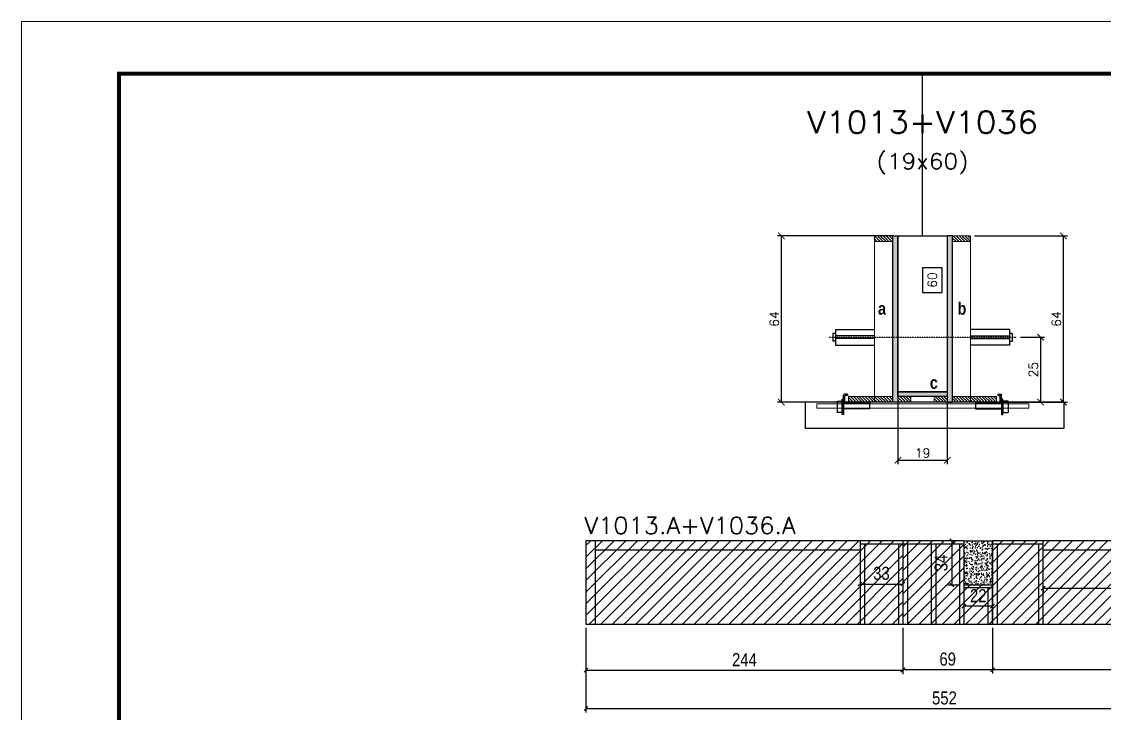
# Model space of a CAD drawing. Extents: x -20960 to -5926, y -2106 to 21915.
# Drawn here: x -10608 to -9775, y 16788 to 17321 of the extents above; entities that cross this region are included whole.
import ezdxf
from ezdxf.enums import TextEntityAlignment as Align

# ---------------------------------------------------------------- set-up
doc = ezdxf.new("R2010")
doc.units = 0
doc.linetypes.add('DASHED', pattern=[0.75, 0.5, -0.25])
doc.linetypes.add('HIDDEN', pattern=[0.375, 0.25, -0.125])
for name, color, linetype in [('barrote', 251, 'Continuous'), ('COTA', 241, 'Continuous'), ('Cota Seção (2x)', 4, 'Continuous'), ('detalhes', 4, 'Continuous'), ('Painéis', 200, 'Continuous'), ('presilha', 1, 'Continuous'), ('Reaproveitamento', 251, 'Continuous'), ('SARR_2.2x7', 40, 'Continuous'), ('SARR_3.5x7', 81, 'Continuous'), ('TENSOR', 3, 'Continuous'), ('Texto de Titulo', 7, 'Continuous'), ('Texto Qtd Sarr', 242, 'Continuous')]:
    doc.layers.add(name, color=color, linetype=linetype)
for name, color, linetype, lineweight in [('CONCRETO', 251, 'Continuous', 25), ('Folhas', 255, 'Continuous', 9), ('Hachura', 251, 'Continuous', 9), ('Madeira', 126, 'Continuous', 18), ('SARRAFO DE PRESSAO', 251, 'DASHED', 9), ('SCO-___-LAJ', 2, 'Continuous', 0), ('Texto Seção', 7, 'Continuous', 15)]:
    doc.layers.add(name, color=color, linetype=linetype, lineweight=lineweight)
doc.styles.add('COTA TECNICA', font='techl___.ttf', dxfattribs={"height": 10})
doc.styles.add('REGUA-120', font='ROMANS.shx', dxfattribs={"height": 15})
doc.styles.add('Romans', font='romans.shx')
doc.styles.add('TECNICA', font='techb___.ttf', dxfattribs={"height": 10})
doc.dimstyles.new('Cota Seção (2x)', dxfattribs={"dimtxt": 7, "dimasz": 5, "dimexe": 3, "dimexo": 3, "dimgap": 2, "dimtad": 3, "dimdec": 1, "dimlfac": 0.5, "dimzin": 12, "dimdsep": 46, "dimtxsty": 'Romans', "dimblk": 'ARCHTICK', "dimcen": 0, "dimclrd": 4, "dimclre": 4, "dimclrt": 1, "dimadec": 1, "dimazin": 3, "dimtfac": 1, "dimtdec": 1, "dimtmove": 0, "dimatfit": 3, "dimldrblk": 'OBLIQUE', "dimfxl": 1, "dimtolj": 1, "dimtzin": 12, "dimarcsym": 0})
doc.dimstyles.new('Cota Seção interna', dxfattribs={"dimtxt": 7, "dimasz": 6, "dimexe": 0.18, "dimexo": 2, "dimgap": -4, "dimtad": 3, "dimdec": 1, "dimlfac": 0.5, "dimzin": 12, "dimdsep": 46, "dimtxsty": 'Romans', "dimblk": 'ARCHTICK', "dimcen": 0.09, "dimse1": 1, "dimse2": 1, "dimsd1": 1, "dimsd2": 1, "dimclrd": 180, "dimclre": 5, "dimclrt": 1, "dimadec": 0, "dimazin": 3, "dimtfac": 1, "dimtdec": 1, "dimtofl": 0, "dimtmove": 0, "dimatfit": 3, "dimldrblk": 'ARCHTICK', "dimfxl": 1, "dimtolj": 1, "dimtzin": 0, "dimarcsym": 0})
doc.dimstyles.new('PAINEL', dxfattribs={"dimtxt": 10, "dimasz": 3, "dimexe": 3, "dimexo": 3, "dimgap": 3, "dimtad": 1, "dimdec": 1, "dimzin": 12, "dimdsep": 46, "dimtxsty": 'COTA TECNICA', "dimblk1": 'OBLIQUE', "dimblk2": 'OBLIQUE', "dimsah": 1, "dimcen": 0.9, "dimclrd": 4, "dimclre": 4, "dimclrt": 240, "dimadec": 1, "dimazin": 3, "dimtfac": 1, "dimtdec": 1, "dimtmove": 0, "dimatfit": 3, "dimfxl": 1, "dimtolj": 1, "dimtzin": 12, "dimarcsym": 0})
pattern_1 = [(315, (13022.7146, 8798.4468), (1.12253202, 1.12253202), [])]
pattern_2 = [(315, (13022.7146, 8724.8468), (1.12253202, 1.12253202), [])]

# ---------------------------------------------------------------- blocks, each defined once
blk = doc.blocks.new('9999999999')
at = {"layer": 'Folhas'}
blk.add_lwpolyline([(98138.98, 34190.21), (99623.98, 34190.21), (99623.98, 35240.21), (98138.98, 35240.21)], close=True, dxfattribs=at)
at = {"layer": 'Folhas', "color": 30, "const_width": 3}
blk.add_lwpolyline([(98213.98, 34230.21), (99583.98, 34230.21), (99583.98, 35200.21), (98213.98, 35200.21)], close=True, dxfattribs=at)
blk = doc.blocks.new('_Oblique')
at = {"color": 0, "linetype": 'ByBlock', "lineweight": -2}
blk.add_line((-0.5, -0.5), (0.5, 0.5), dxfattribs=at)
blk = doc.blocks.new('*D6880')
at = {"layer": 'COTA', "color": 4, "linetype": 'ByBlock', "lineweight": -2, "transparency": 16777216}
for p, q in [((-10174.06, 16854.25), (-10174.06, 16818.71)), ((-9930.06, 16854.25), (-9930.06, 16818.71)), ((-10174.06, 16821.71), (-9930.06, 16821.71))]:
    blk.add_line(p, q, dxfattribs=at)
at = {"layer": 'Defpoints', "color": 0, "linetype": 'ByBlock', "transparency": 16777216}
for p in [(-10174.06, 16857.25), (-9930.06, 16857.25), (-9930.06, 16821.71)]:
    blk.add_point(p, dxfattribs=at)
at = {"layer": 'COTA', "color": 4, "linetype": 'ByBlock', "lineweight": -2, "transparency": 16777216, "xscale": 3, "yscale": 3, "zscale": 3, "rotation": 180}
blk.add_blockref('_Oblique', (-10174.06, 16821.71), dxfattribs=at)
at = {"layer": 'COTA', "color": 4, "linetype": 'ByBlock', "lineweight": -2, "transparency": 16777216, "xscale": 3, "yscale": 3, "zscale": 3}
blk.add_blockref('_Oblique', (-9930.06, 16821.71), dxfattribs=at)
at = {"layer": 'COTA', "color": 240, "linetype": 'ByBlock', "transparency": 16777216, "insert": (-10052.06, 16829.78), "char_height": 10, "attachment_point": 5, "style": 'COTA TECNICA'}
blk.add_mtext('\\A1;244', dxfattribs=at)
blk = doc.blocks.new('*D6881')
at = {"layer": 'COTA', "color": 4, "linetype": 'ByBlock', "lineweight": -2, "transparency": 16777216}
for p, q in [((-9861.06, 16854.25), (-9861.06, 16819.04)), ((-9622.06, 16854.25), (-9622.06, 16819.04)), ((-9622.06, 16822.04), (-9861.06, 16822.04))]:
    blk.add_line(p, q, dxfattribs=at)
at = {"layer": 'Defpoints', "color": 0, "linetype": 'ByBlock', "transparency": 16777216}
for p in [(-9861.06, 16857.25), (-9622.06, 16857.25), (-9861.06, 16822.04)]:
    blk.add_point(p, dxfattribs=at)
at = {"layer": 'COTA', "color": 4, "linetype": 'ByBlock', "lineweight": -2, "transparency": 16777216, "xscale": 3, "yscale": 3, "zscale": 3, "rotation": 180}
blk.add_blockref('_Oblique', (-9861.06, 16822.04), dxfattribs=at)
at = {"layer": 'COTA', "color": 4, "linetype": 'ByBlock', "lineweight": -2, "transparency": 16777216, "xscale": 3, "yscale": 3, "zscale": 3}
blk.add_blockref('_Oblique', (-9622.06, 16822.04), dxfattribs=at)
at = {"layer": 'COTA', "color": 240, "linetype": 'ByBlock', "transparency": 16777216, "insert": (-9741.56, 16830.29), "char_height": 10, "attachment_point": 5, "style": 'COTA TECNICA'}
blk.add_mtext('\\A1;239', dxfattribs=at)
blk = doc.blocks.new('*D6882')
at = {"layer": 'COTA', "color": 4, "linetype": 'ByBlock', "lineweight": -2, "transparency": 16777216}
for p, q in [((-9930.06, 16854.25), (-9930.06, 16819.04)), ((-9861.06, 16854.25), (-9861.06, 16819.04)), ((-9861.06, 16822.04), (-9930.06, 16822.04))]:
    blk.add_line(p, q, dxfattribs=at)
at = {"layer": 'Defpoints', "color": 0, "linetype": 'ByBlock', "transparency": 16777216}
for p in [(-9930.06, 16857.25), (-9861.06, 16857.25), (-9930.06, 16822.04)]:
    blk.add_point(p, dxfattribs=at)
at = {"layer": 'COTA', "color": 4, "linetype": 'ByBlock', "lineweight": -2, "transparency": 16777216, "xscale": 3, "yscale": 3, "zscale": 3, "rotation": 180}
blk.add_blockref('_Oblique', (-9930.06, 16822.04), dxfattribs=at)
at = {"layer": 'COTA', "color": 4, "linetype": 'ByBlock', "lineweight": -2, "transparency": 16777216, "xscale": 3, "yscale": 3, "zscale": 3}
blk.add_blockref('_Oblique', (-9861.06, 16822.04), dxfattribs=at)
at = {"layer": 'COTA', "color": 240, "linetype": 'ByBlock', "transparency": 16777216, "insert": (-9895.56, 16830.17), "char_height": 10, "attachment_point": 5, "style": 'COTA TECNICA'}
blk.add_mtext('\\A1;69', dxfattribs=at)
blk = doc.blocks.new('_ArchTick')
at = {"color": 0, "linetype": 'ByBlock', "const_width": 0.15}
blk.add_lwpolyline([(-0.5, -0.5), (0.5, 0.5)], dxfattribs=at)
blk = doc.blocks.new('*D6887')
at = {"layer": 'COTA', "color": 4, "lineweight": -2, "transparency": 16777216}
for p, q in [((-9936.91, 17156.09), (-10026.55, 17156.09)), ((-10023.55, 17028.09), (-10023.55, 17156.09)), ((-9974.91, 17028.09), (-10026.55, 17028.09))]:
    blk.add_line(p, q, dxfattribs=at)
at = {"layer": 'Defpoints', "color": 0, "transparency": 16777216}
for p in [(-10023.55, 17156.09), (-9933.91, 17156.09), (-9971.91, 17028.09)]:
    blk.add_point(p, dxfattribs=at)
at = {"layer": 'COTA', "color": 4, "lineweight": -2, "transparency": 16777216, "xscale": 5, "yscale": 5, "zscale": 5}
for p, rotation in [((-10023.55, 17156.09), 90), ((-10023.55, 17028.09), 270)]:
    blk.add_blockref('_ArchTick', p, dxfattribs=dict(at, rotation=rotation))
at = {"layer": 'COTA', "color": 1, "transparency": 16777216, "insert": (-10029.05, 17092.09), "char_height": 7, "attachment_point": 5, "rotation": 90, "style": 'Romans'}
blk.add_mtext('\\A1;64', dxfattribs=at)
blk = doc.blocks.new('*D6888')
at = {"layer": 'COTA', "color": 4, "lineweight": -2, "transparency": 16777216}
for p, q in [((-9874.92, 17156.09), (-9803.43, 17156.09)), ((-9806.43, 17028.09), (-9806.43, 17156.09)), ((-9854.91, 17028.09), (-9803.43, 17028.09))]:
    blk.add_line(p, q, dxfattribs=at)
at = {"layer": 'Defpoints', "color": 0, "transparency": 16777216}
for p in [(-9877.92, 17156.09), (-9806.43, 17156.09), (-9857.91, 17028.09)]:
    blk.add_point(p, dxfattribs=at)
at = {"layer": 'COTA', "color": 4, "lineweight": -2, "transparency": 16777216, "xscale": 5, "yscale": 5, "zscale": 5}
for p, rotation in [((-9806.43, 17156.09), 90), ((-9806.43, 17028.09), 270)]:
    blk.add_blockref('_ArchTick', p, dxfattribs=dict(at, rotation=rotation))
at = {"layer": 'COTA', "color": 1, "transparency": 16777216, "insert": (-9811.93, 17092.09), "char_height": 7, "attachment_point": 5, "rotation": 90, "style": 'Romans'}
blk.add_mtext('\\A1;64', dxfattribs=at)
blk = doc.blocks.new('*D6889')
at = {"layer": 'Cota Seção (2x)', "color": 180, "lineweight": -2, "transparency": 16777216}
for p, q in [((-9899.91, 17131.59), (-9914.91, 17131.59)), ((-9914.91, 17131.59), (-9914.91, 17112.59)), ((-9899.91, 17112.59), (-9899.91, 17131.59)), ((-9914.91, 17112.59), (-9899.91, 17112.59))]:
    blk.add_line(p, q, dxfattribs=at)
at = {"layer": 'Defpoints', "color": 0, "transparency": 16777216}
for p in [(-9895.92, 17156.09), (-9895.91, 17156.09), (-9895.91, 17036.09)]:
    blk.add_point(p, dxfattribs=at)
at = {"layer": 'Cota Seção (2x)', "color": 1, "transparency": 16777216, "insert": (-9907.41, 17122.09), "char_height": 7, "attachment_point": 5, "rotation": 90, "style": 'Romans'}
blk.add_mtext('\\A1;60', dxfattribs=at)
blk = doc.blocks.new('titulo1')
at = {"layer": 'Defpoints', "color": 252, "linetype": 'HIDDEN', "ltscale": 2}
blk.add_line((0, 0), (0, 125), dxfattribs=at)
at = {"layer": 'Defpoints', "style": 'Romans', "oblique": 15}
blk.add_attdef('FOLHA', text='', height=10, dxfattribs=at).set_placement((0, 15.58), align=Align.MIDDLE_CENTER)
at = {"layer": 'Texto Qtd Sarr', "color": 3, "style": 'Romans', "oblique": 15}
for tag, height, p in [('TITULO', 17, (0, 71.45)), ('SEÇÃO', 12, (0, 41.55))]:
    blk.add_attdef(tag, text='', height=height, dxfattribs=at).set_placement(p, align=Align.MIDDLE_CENTER)
blk = doc.blocks.new('PRESILHA METÁLICA 1')
at = {"layer": 'presilha'}
for p, q in [((0, 13), (6, 13)), ((0, 13), (0, 0)), ((6, 15.5), (7.5, 15.5)), ((6, -2.5), (6, 15.5)), ((6, 13), (6, 0)), ((7.5, 10.6), (7.5, 19.9)), ((7.5, 15.5), (7.5, -2.5)), ((12, 21), (8.6, 21)), ((9, 11.6), (9, 18.9)), ((12, 19.5), (9.6, 19.5)), ((12, 21), (12, 19.5)), ((6, 0), (0, 0)), ((37.5, 4.1), (7.5, 4.1)), ((37.5, 11), (9.6, 11)), ((37.5, 11), (37.5, 4.1)), ((7.5, -2.5), (6, -2.5))]:
    blk.add_line(p, q, dxfattribs=at)
for centre, radius, start, end in [((8.6, 19.9), 1.14, 90, 180), ((9.6, 18.9), 0.57, 90, 180), ((9.6, 11.6), 0.57, 180, 270)]:
    blk.add_arc(centre, radius, start, end, dxfattribs=at)
blk = doc.blocks.new('*D6890')
at = {"layer": 'COTA', "color": 4, "lineweight": -2, "transparency": 16777216}
for p, q in [((-9933.91, 17029.49), (-9933.91, 16980.36)), ((-9895.91, 17029.49), (-9895.91, 16980.36)), ((-9933.91, 16983.36), (-9895.91, 16983.36))]:
    blk.add_line(p, q, dxfattribs=at)
at = {"layer": 'Defpoints', "color": 0, "transparency": 16777216}
for p in [(-9933.91, 17032.49), (-9895.91, 17032.49), (-9895.91, 16983.36)]:
    blk.add_point(p, dxfattribs=at)
at = {"layer": 'COTA', "color": 4, "lineweight": -2, "transparency": 16777216, "xscale": 5, "yscale": 5, "zscale": 5, "rotation": 180}
blk.add_blockref('_ArchTick', (-9933.91, 16983.36), dxfattribs=at)
at = {"layer": 'COTA', "color": 4, "lineweight": -2, "transparency": 16777216, "xscale": 5, "yscale": 5, "zscale": 5}
blk.add_blockref('_ArchTick', (-9895.91, 16983.36), dxfattribs=at)
at = {"layer": 'COTA', "color": 1, "transparency": 16777216, "insert": (-9914.91, 16988.86), "char_height": 7, "attachment_point": 5, "style": 'Romans'}
blk.add_mtext('\\A1;19', dxfattribs=at)
blk = doc.blocks.new('*D6899')
at = {"layer": 'COTA', "color": 4, "lineweight": -2, "transparency": 16777216}
for p, q in [((-9822.06, 16886.25), (-9822.06, 16881.92)), ((-9822.06, 16884.92), (-9622.06, 16884.92)), ((-9622.06, 16886.25), (-9622.06, 16881.92))]:
    blk.add_line(p, q, dxfattribs=at)
at = {"layer": 'Defpoints', "color": 0, "transparency": 16777216}
for p in [(-9822.06, 16889.25), (-9622.06, 16889.25), (-9622.06, 16884.92)]:
    blk.add_point(p, dxfattribs=at)
at = {"layer": 'COTA', "color": 4, "lineweight": -2, "transparency": 16777216, "xscale": 3, "yscale": 3, "zscale": 3, "rotation": 180}
blk.add_blockref('_Oblique', (-9822.06, 16884.92), dxfattribs=at)
at = {"layer": 'COTA', "color": 4, "lineweight": -2, "transparency": 16777216, "xscale": 3, "yscale": 3, "zscale": 3}
blk.add_blockref('_Oblique', (-9622.06, 16884.92), dxfattribs=at)
at = {"layer": 'COTA', "color": 240, "transparency": 16777216, "insert": (-9722.06, 16893.03), "char_height": 10, "attachment_point": 5, "style": 'COTA TECNICA'}
blk.add_mtext('\\A1;200', dxfattribs=at)
blk = doc.blocks.new('*D6900')
at = {"layer": 'COTA', "color": 4, "lineweight": -2, "transparency": 16777216}
blk.add_line((-9963.06, 16888.02), (-9930.06, 16888.02), dxfattribs=at)
at = {"layer": 'Defpoints', "color": 0, "transparency": 16777216}
for p in [(-9963.06, 16888.02), (-9930.06, 16888.02), (-9930.06, 16888.02)]:
    blk.add_point(p, dxfattribs=at)
at = {"layer": 'COTA', "color": 4, "lineweight": -2, "transparency": 16777216, "xscale": 3, "yscale": 3, "zscale": 3, "rotation": 180}
blk.add_blockref('_Oblique', (-9963.06, 16888.02), dxfattribs=at)
at = {"layer": 'COTA', "color": 4, "lineweight": -2, "transparency": 16777216, "xscale": 3, "yscale": 3, "zscale": 3}
blk.add_blockref('_Oblique', (-9930.06, 16888.02), dxfattribs=at)
at = {"layer": 'COTA', "color": 240, "transparency": 16777216, "insert": (-9946.56, 16896.23), "char_height": 10, "attachment_point": 5, "style": 'COTA TECNICA'}
blk.add_mtext('\\A1;33', dxfattribs=at)
blk = doc.blocks.new('*D6895')
at = {"layer": 'COTA', "color": 4, "lineweight": -2, "transparency": 16777216}
for p, q in [((-9839.6, 17078.06), (-9821.05, 17078.06)), ((-9824.05, 17078.06), (-9824.05, 17028.09)), ((-9839.6, 17028.09), (-9821.05, 17028.09))]:
    blk.add_line(p, q, dxfattribs=at)
at = {"layer": 'Defpoints', "color": 0, "transparency": 16777216}
for p in [(-9842.6, 17078.06), (-9842.6, 17028.09), (-9824.05, 17028.09)]:
    blk.add_point(p, dxfattribs=at)
at = {"layer": 'COTA', "color": 4, "lineweight": -2, "transparency": 16777216, "xscale": 5, "yscale": 5, "zscale": 5}
for p, rotation in [((-9824.05, 17078.06), 90), ((-9824.05, 17028.09), 270)]:
    blk.add_blockref('_ArchTick', p, dxfattribs=dict(at, rotation=rotation))
at = {"layer": 'COTA', "color": 1, "transparency": 16777216, "insert": (-9829.55, 17053.08), "char_height": 7, "attachment_point": 5, "rotation": 90, "style": 'Romans'}
blk.add_mtext('\\A1;25', dxfattribs=at)
blk = doc.blocks.new('*D6902')
at = {"layer": 'COTA', "color": 4, "lineweight": -2, "ltscale": 25, "transparency": 16777216}
for p, q in [((-10174.06, 16854.25), (-10174.06, 16789.14)), ((-9622.06, 16854.25), (-9622.06, 16789.14)), ((-10174.06, 16792.14), (-9622.06, 16792.14))]:
    blk.add_line(p, q, dxfattribs=at)
at = {"layer": 'Defpoints', "color": 0, "ltscale": 25, "transparency": 16777216}
for p in [(-10174.06, 16857.25), (-9622.06, 16857.25), (-9622.06, 16792.14)]:
    blk.add_point(p, dxfattribs=at)
at = {"layer": 'COTA', "color": 4, "lineweight": -2, "ltscale": 25, "transparency": 16777216, "xscale": 3, "yscale": 3, "zscale": 3, "rotation": 180}
blk.add_blockref('_Oblique', (-10174.06, 16792.14), dxfattribs=at)
at = {"layer": 'COTA', "color": 4, "lineweight": -2, "ltscale": 25, "transparency": 16777216, "xscale": 3, "yscale": 3, "zscale": 3}
blk.add_blockref('_Oblique', (-9622.06, 16792.14), dxfattribs=at)
at = {"layer": 'COTA', "color": 240, "ltscale": 25, "transparency": 16777216, "insert": (-9898.06, 16800.25), "char_height": 10, "attachment_point": 5, "style": 'COTA TECNICA'}
blk.add_mtext('\\A1;552', dxfattribs=at)
blk = doc.blocks.new('*D6897')
at = {"layer": 'COTA', "color": 4, "lineweight": -2, "ltscale": 25, "transparency": 16777216}
for p, q in [((-9886.06, 16921.25), (-9895.41, 16921.25)), ((-9892.41, 16921.25), (-9892.41, 16887.25)), ((-9886.06, 16887.25), (-9895.41, 16887.25))]:
    blk.add_line(p, q, dxfattribs=at)
at = {"layer": 'Defpoints', "color": 0, "ltscale": 25, "transparency": 16777216}
for p in [(-9883.06, 16921.25), (-9892.41, 16887.25), (-9883.06, 16887.25)]:
    blk.add_point(p, dxfattribs=at)
at = {"layer": 'COTA', "color": 4, "lineweight": -2, "ltscale": 25, "transparency": 16777216, "xscale": 3, "yscale": 3, "zscale": 3}
for p, rotation in [((-9892.41, 16921.25), 90), ((-9892.41, 16887.25), 270)]:
    blk.add_blockref('_Oblique', p, dxfattribs=dict(at, rotation=rotation))
at = {"layer": 'COTA', "color": 240, "ltscale": 25, "transparency": 16777216, "insert": (-9900.62, 16904.25), "char_height": 10, "attachment_point": 5, "rotation": 90, "style": 'COTA TECNICA'}
blk.add_mtext('\\A1;34', dxfattribs=at)
blk = doc.blocks.new('*D6898')
at = {"layer": 'COTA', "color": 4, "lineweight": -2, "ltscale": 25, "transparency": 16777216}
for p, q in [((-9883.06, 16884.25), (-9883.06, 16868.05)), ((-9861.06, 16884.25), (-9861.06, 16868.05)), ((-9861.06, 16871.05), (-9883.06, 16871.05))]:
    blk.add_line(p, q, dxfattribs=at)
at = {"layer": 'Defpoints', "color": 0, "ltscale": 25, "transparency": 16777216}
for p in [(-9883.06, 16887.25), (-9861.06, 16887.25), (-9883.06, 16871.05)]:
    blk.add_point(p, dxfattribs=at)
at = {"layer": 'COTA', "color": 4, "lineweight": -2, "ltscale": 25, "transparency": 16777216, "xscale": 3, "yscale": 3, "zscale": 3, "rotation": 180}
blk.add_blockref('_Oblique', (-9883.06, 16871.05), dxfattribs=at)
at = {"layer": 'COTA', "color": 4, "lineweight": -2, "ltscale": 25, "transparency": 16777216, "xscale": 3, "yscale": 3, "zscale": 3}
blk.add_blockref('_Oblique', (-9861.06, 16871.05), dxfattribs=at)
at = {"layer": 'COTA', "color": 240, "ltscale": 25, "transparency": 16777216, "insert": (-9872.06, 16879.05), "char_height": 10, "attachment_point": 5, "style": 'COTA TECNICA'}
blk.add_mtext('\\A1;22', dxfattribs=at)

msp = doc.modelspace()

# ---------------------------------------------------------------- hatches: boundary and pattern name
at = {"layer": 'COTA', "linetype": 'ByBlock'}
h = msp.add_hatch(dxfattribs=at)
h.set_pattern_fill('AR-CONC', color=256, scale=0.03)
h.set_pattern_definition([(50, (-150871.7337, -11421.81), (5.46554007, -0.47817257), [0.5715, -6.2865]), (355, (-150871.7337, -11421.81), (-1.05730264, 5.73170536), [0.4572, -5.02921753]), (100.4514447, (-150871.278, -11421.85), (4.40823741, 5.25353256), [0.48570026, -5.34270734]), (46.1842, (-150871.734, -11420.286), (8.13237123, -1.26126984), [0.85725, -9.42975]), (96.6355576, (-150871.056, -11420.391), (7.122124, 7.42278374), [0.7285507, -8.01406824]), (351.184151, (-150871.734, -11420.286), (7.122124, 7.42278374), [0.685799, -7.54379196]), (21, (-150870.9717, -11420.667), (4.54843174, -3.06795595), [0.5715, -6.2865]), (326, (-150870.9717, -11420.667), (1.85406085, 5.52563898), [0.4572, -5.0292]), (71.451445, (-150870.5926, -11420.9227), (6.40249258, 2.45768307), [0.48570026, -5.34269813]), (37.5, (-150871.7337, -11421.81), (0.092658098, 2.536651166), [0, -4.96824, 0, -5.1054, 0, -5.04825]), (7.5, (-150871.7337, -11421.81), (2.004589875, 3.005417245), [0, -2.91084, 0, -4.85394, 0, -1.92405]), (327.5, (-150873.433, -11421.81), (4.067717855, -0.17186232), [0, -1.905, 0, -5.9436, 0, -7.8867]), (317.5, (-150874.195, -11421.81), (4.44387544, 0.76279473), [0, -2.4765, 0, -3.94716, 0, -5.6007])])
h.paths.add_polyline_path([(-9883.06, 16921.25), (-9883.06, 16887.25), (-9861.06, 16887.25), (-9861.06, 16921.25)])
at = {"layer": 'Hachura'}
h = msp.add_hatch(dxfattribs=at)
h.set_pattern_fill('ANSI31', color=256, scale=0.5, angle=270, style=0)
h.set_pattern_definition([(315, (13022.7146, 8848.4468), (1.12253202, 1.12253202), [])])
h.paths.add_polyline_path([(-9937.91, 17151.69), (-9937.91, 17156.09), (-9951.91, 17156.09), (-9951.91, 17151.69)])
h = msp.add_hatch(color=256, dxfattribs=at)
h.dxf.hatch_style = 1
h.paths.add_polyline_path([(-9937.91, 17156.09), (-9933.91, 17156.09), (-9933.91, 17028.09), (-9937.91, 17028.09)])
h = msp.add_hatch(color=256, dxfattribs=at)
h.dxf.hatch_style = 1
h.paths.add_polyline_path([(-9891.92, 17156.09), (-9895.92, 17156.09), (-9895.91, 17028.09), (-9891.91, 17028.09)])
h = msp.add_hatch(dxfattribs=at)
h.set_pattern_fill('ANSI31', color=256, scale=0.5, angle=270, style=0)
h.set_pattern_definition([(315, (13022.7243, 8848.4468), (1.12253202, 1.12253202), [])])
h.paths.add_polyline_path([(-9891.92, 17151.69), (-9891.92, 17156.09), (-9877.92, 17156.09), (-9877.92, 17151.69)])
h = msp.add_hatch(dxfattribs=at)
h.set_pattern_fill('ANSI31', color=256, scale=0.5, angle=270, style=0)
h.set_pattern_definition(pattern_1)
h.paths.add_polyline_path([(-9971.91, 17028.09), (-9971.91, 17032.49), (-9951.91, 17032.49), (-9951.91, 17028.09)])
h = msp.add_hatch(dxfattribs=at)
h.set_pattern_fill('ANSI31', color=256, scale=0.5, angle=270, style=0)
h.set_pattern_definition(pattern_2)
h.paths.add_polyline_path([(-9937.91, 17028.09), (-9937.91, 17032.49), (-9951.91, 17032.49), (-9951.91, 17028.09)])
h = msp.add_hatch(color=256, dxfattribs=at)
h.dxf.hatch_style = 1
h.paths.add_polyline_path([(-9933.91, 17032.49), (-9933.91, 17036.09), (-9895.91, 17036.09), (-9895.91, 17032.49)])
h = msp.add_hatch(dxfattribs=at)
h.set_pattern_fill('ANSI31', color=256, scale=0.5, angle=270, style=0)
h.set_pattern_definition(pattern_1)
h.paths.add_polyline_path([(-9933.91, 17028.09), (-9933.91, 17032.49), (-9923.91, 17032.49), (-9923.91, 17028.09)])
h = msp.add_hatch(dxfattribs=at)
h.set_pattern_fill('ANSI31', color=256, scale=0.5, angle=270, style=0)
h.set_pattern_definition(pattern_1)
h.paths.add_polyline_path([(-9895.91, 17028.09), (-9895.91, 17032.49), (-9905.91, 17032.49), (-9905.91, 17028.09)])
h = msp.add_hatch(dxfattribs=at)
h.set_pattern_fill('ANSI31', color=256, scale=0.5, angle=270, style=0)
h.set_pattern_definition(pattern_2)
h.paths.add_polyline_path([(-9891.91, 17028.09), (-9891.91, 17032.49), (-9877.91, 17032.49), (-9877.91, 17028.09)])
h = msp.add_hatch(dxfattribs=at)
h.set_pattern_fill('ANSI31', color=256, scale=0.5, angle=270, style=0)
h.set_pattern_definition(pattern_1)
h.paths.add_polyline_path([(-9857.91, 17028.09), (-9857.91, 17032.49), (-9877.91, 17032.49), (-9877.91, 17028.09)])
at = {"layer": 'Reaproveitamento', "linetype": 'ByBlock'}
h = msp.add_hatch(dxfattribs=at)
h.set_pattern_fill('ANSI31', color=256, scale=2)
h.set_pattern_definition([(45, (-150871.7337, -14867.5354), (-4.49012806, 4.49012806), [])])
h.paths.add_polyline_path([(-10174.06, 16921.25), (-10174.06, 16857.25), (-9930.06, 16857.25), (-9930.06, 16921.25)])
h.paths.add_polyline_path([(-9957.05, 16886.53), (-9935.47, 16886.53), (-9935.47, 16907.11), (-9957.05, 16907.11)], flags=24)
h = msp.add_hatch(dxfattribs=at)
h.set_pattern_fill('ANSI31', color=256, scale=2)
h.set_pattern_definition([(45, (-150871.7337, -11421.81), (-4.49012806, 4.49012806), [])])
h.paths.add_polyline_path([(-9736.35, 16883.2), (-9707.4, 16883.2), (-9707.4, 16903.79), (-9736.35, 16903.79)], flags=16)
h.paths.add_polyline_path([(-9883.06, 16887.25), (-9883.06, 16921.25), (-9930.06, 16921.25), (-9930.06, 16857.25), (-9622.06, 16857.25), (-9622.06, 16921.25), (-9861.06, 16921.25), (-9861.06, 16887.25)])

# ---------------------------------------------------------------- linework, layer by layer
at = {"ltscale": 3}
for p, q in [((-9983.91, 17081.06), (-9983.91, 17075.06)), ((-9981.91, 17081.06), (-9983.91, 17081.06)), ((-9981.91, 17084.06), (-9981.91, 17072.06)), ((-9981.91, 17084.06), (-9951.91, 17084.06)), ((-9847.91, 17084.06), (-9877.91, 17084.06)), ((-9847.91, 17084.06), (-9847.91, 17072.06)), ((-9845.91, 17081.06), (-9847.91, 17081.06)), ((-9845.91, 17081.06), (-9845.91, 17075.06)), ((-9981.91, 17075.06), (-9983.91, 17075.06)), ((-9951.91, 17079.06), (-9981.91, 17079.06)), ((-9951.91, 17077.06), (-9981.91, 17077.06)), ((-9981.91, 17072.06), (-9951.91, 17072.06)), ((-9877.91, 17079.06), (-9847.91, 17079.06)), ((-9877.91, 17077.06), (-9847.91, 17077.06)), ((-9847.91, 17072.06), (-9877.91, 17072.06)), ((-9847.91, 17075.06), (-9845.91, 17075.06))]:
    msp.add_line(p, q, dxfattribs=at)
at = {"layer": 'barrote'}
msp.add_lwpolyline([(-10005.36, 17008.09), (-9805.78, 17008.09), (-9805.78, 17028.09), (-10005.36, 17028.09)], close=True, dxfattribs=at)
at = {"layer": 'CONCRETO'}
msp.add_lwpolyline([(-9933.91, 17156.09), (-9895.91, 17156.09), (-9895.91, 17036.09), (-9933.91, 17036.09), (-9933.91, 17156.09)], close=True, dxfattribs=at)
at = {"layer": 'COTA', "linetype": 'ByBlock'}
msp.add_line((-9883.06, 16921.25), (-9861.06, 16921.25), dxfattribs=at)
at = {"layer": 'Madeira'}
for points in [[(-9937.91, 17151.69), (-9937.91, 17156.09), (-9951.91, 17156.09), (-9951.91, 17151.69)], [(-9937.91, 17156.09), (-9951.91, 17156.09), (-9951.91, 17028.09), (-9937.91, 17028.09)], [(-9891.92, 17151.69), (-9891.92, 17156.09), (-9877.92, 17156.09), (-9877.92, 17151.69)], [(-9891.92, 17156.09), (-9877.92, 17156.09), (-9877.91, 17028.09), (-9891.91, 17028.09)], [(-9971.91, 17028.09), (-9971.91, 17032.49), (-9951.91, 17032.49), (-9951.91, 17028.09)], [(-9937.91, 17028.09), (-9937.91, 17032.49), (-9951.91, 17032.49), (-9951.91, 17028.09)], [(-9933.91, 17028.09), (-9933.91, 17032.49), (-9923.91, 17032.49), (-9923.91, 17028.09)], [(-9895.91, 17028.09), (-9895.91, 17032.49), (-9905.91, 17032.49), (-9905.91, 17028.09)], [(-9891.91, 17028.09), (-9891.91, 17032.49), (-9877.91, 17032.49), (-9877.91, 17028.09)], [(-9857.91, 17028.09), (-9857.91, 17032.49), (-9877.91, 17032.49), (-9877.91, 17028.09)]]:
    msp.add_lwpolyline(points, close=True, dxfattribs=at)
at = {"layer": 'Painéis', "linetype": 'ByBlock'}
for p, q in [((-10174.06, 16921.25), (-10174.06, 16857.25)), ((-9883.06, 16921.25), (-10174.06, 16921.25)), ((-9930.06, 16921.25), (-9930.06, 16857.25)), ((-9883.06, 16921.25), (-9883.06, 16887.25)), ((-9622.06, 16921.25), (-9861.06, 16921.25)), ((-9861.06, 16921.25), (-9861.06, 16857.25)), ((-9861.06, 16921.25), (-9861.06, 16887.25)), ((-9861.06, 16887.25), (-9883.06, 16887.25)), ((-10174.06, 16857.25), (-9622.06, 16857.25))]:
    msp.add_line(p, q, dxfattribs=at)
at = {"layer": 'Painéis'}
for points in [[(-9937.91, 17156.09), (-9933.91, 17156.09), (-9933.91, 17028.09), (-9937.91, 17028.09)], [(-9891.92, 17156.09), (-9895.92, 17156.09), (-9895.91, 17028.09), (-9891.91, 17028.09)], [(-9933.91, 17032.49), (-9933.91, 17036.09), (-9895.91, 17036.09), (-9895.91, 17032.49)]]:
    msp.add_lwpolyline(points, close=True, dxfattribs=at)
at = {"layer": 'SARR_2.2x7', "linetype": 'Continuous'}
for p, q in [((-10167.06, 16921.25), (-10167.06, 16857.25)), ((-10167.06, 16914.25), (-9963.06, 16914.25)), ((-9963.06, 16919.06), (-9930.06, 16919.06)), ((-9930.06, 16919.06), (-9883.06, 16919.06)), ((-9861.06, 16919.06), (-9822.06, 16919.06)), ((-9822.06, 16914.26), (-9629.06, 16914.25)), ((-9861.06, 16885.05), (-9883.06, 16885.05))]:
    msp.add_line(p, q, dxfattribs=at)
at = {"layer": 'SARR_3.5x7'}
for p, q in [((-9963.06, 16921.25), (-9963.06, 16857.25)), ((-9861.06, 16857.25), (-9861.06, 16921.25)), ((-9822.06, 16857.25), (-9822.06, 16921.25)), ((-9959.56, 16919.05), (-9959.56, 16857.25)), ((-9933.56, 16919.05), (-9933.56, 16857.25)), ((-9926.56, 16919.05), (-9926.56, 16857.25)), ((-9908.22, 16919.05), (-9908.22, 16857.25)), ((-9904.72, 16919.05), (-9904.72, 16857.25)), ((-9886.56, 16919.06), (-9886.56, 16857.25)), ((-9883.06, 16919.06), (-9883.06, 16857.25)), ((-9857.56, 16919.06), (-9857.56, 16857.25)), ((-9825.56, 16919.06), (-9825.56, 16857.25)), ((-9864.56, 16885.05), (-9864.56, 16857.25))]:
    msp.add_line(p, q, dxfattribs=at)
at = {"layer": 'SCO-___-LAJ', "color": 1}
msp.add_lwpolyline([(-9996.36, 17026.76), (-9833.09, 17026.76), (-9833.09, 17023.56), (-9996.36, 17023.56)], close=True, dxfattribs=at)
at = {"layer": 'TENSOR', "linetype": 'HIDDEN', "ltscale": 0.5}
msp.add_line((-9986.91, 17078.06), (-9842.6, 17078.06), dxfattribs=at)

# ---------------------------------------------------------------- block references
at = {"layer": 'presilha', "yscale": 0.6666666666666666, "zscale": 0.6666666666666666}
for p, xscale in [((-9980.77, 17020.12), 0.6666666666666666), ((-9849.04, 17020.12), -0.6666666666666666)]:
    msp.add_blockref('PRESILHA METÁLICA 1', p, dxfattribs=dict(at, xscale=xscale))
at = {"layer": 'SARRAFO DE PRESSAO', "color": 6, "linetype": 'ByBlock'}
msp.add_blockref('9999999999', (-108747.48, -17919.11), dxfattribs=at)
at = {"layer": 'Texto Seção'}
ref = msp.add_blockref('titulo1', (-9914.91, 17156.09), dxfattribs=at)
ref.add_attrib('TITULO', 'V1013+V1036', dxfattribs={"layer": 'Texto de Titulo', "color": 7, "height": 17, "style": 'Romans', "width": 1.1}).set_placement((-9914.91, 17243.59), align=Align.MIDDLE_CENTER)
ref.add_attrib('SEÇÃO', '(19x60)', dxfattribs={"layer": 'Texto de Titulo', "color": 7, "height": 12, "style": 'Romans', "width": 1.1}).set_placement((-9914.91, 17213.59), align=Align.MIDDLE_CENTER)

# ---------------------------------------------------------------- texts
at = {"layer": 'detalhes', "style": 'TECNICA'}
for s, p in [('b', (-9887.97, 17095.42)), ('a', (-9949.21, 17095.43)), ('c', (-9909.31, 17038.33))]:
    msp.add_text(s, height=9.6, dxfattribs=at).set_placement(p)
at = {"layer": 'Texto Seção', "style": 'REGUA-120', "width": 1.05}
msp.add_text('V1013.A+V1036.A', height=13, dxfattribs=at).set_placement((-10175.21, 16926.61))

# ---------------------------------------------------------------- dimensions: what is measured, and where the dimension line sits
at = {"layer": 'COTA'}
for base, p1, p2, picture, middle in [((-10023.55, 17156.09), (-9971.91, 17028.09), (-9933.91, 17156.09), '*D6887', (-10029.05, 17092.09)), ((-9806.43, 17156.09), (-9857.91, 17028.09), (-9877.92, 17156.09), '*D6888', (-9811.93, 17092.09)), ((-9824.05, 17028.09), (-9842.6, 17078.06), (-9842.6, 17028.09), '*D6895', (-9829.55, 17053.08))]:
    dim = msp.add_linear_dim(base=base, p1=p1, p2=p2, angle=90, dimstyle='Cota Seção (2x)', dxfattribs=at)
    dim.commit()
    dim.dimension.update_dxf_attribs({"geometry": picture, "text_midpoint": middle})
for base, p1, p2, dimstyle, picture, middle in [((-9895.91, 16983.36), (-9933.91, 17032.49), (-9895.91, 17032.49), 'Cota Seção (2x)', '*D6890', (-9914.91, 16988.86)), ((-9930.06, 16888.02), (-9963.06, 16888.02), (-9930.06, 16888.02), 'PAINEL', '*D6900', (-9946.56, 16896.23)), ((-9622.06, 16884.92), (-9822.06, 16889.25), (-9622.06, 16889.25), 'PAINEL', '*D6899', (-9722.06, 16893.03))]:
    dim = msp.add_linear_dim(base=base, p1=p1, p2=p2, dimstyle=dimstyle, dxfattribs=at)
    dim.commit()
    dim.dimension.update_dxf_attribs({"geometry": picture, "text_midpoint": middle})
at = {"layer": 'COTA', "ltscale": 25}
dim = msp.add_linear_dim(base=(-9892.41, 16887.25), p1=(-9883.06, 16921.25), p2=(-9883.06, 16887.25), angle=90, dimstyle='PAINEL', dxfattribs=at)
dim.commit()
dim.dimension.update_dxf_attribs({"geometry": '*D6897', "text_midpoint": (-9892.41, 16904.25), "dimtype": 160})
dim = msp.add_linear_dim(base=(-9883.06, 16871.05), p1=(-9861.06, 16887.25), p2=(-9883.06, 16887.25), dimstyle='PAINEL', dxfattribs=at)
dim.commit()
dim.dimension.update_dxf_attribs({"geometry": '*D6898', "text_midpoint": (-9872.06, 16871.05), "dimtype": 160})
at = {"layer": 'COTA', "linetype": 'ByBlock'}
for base, p1, p2, picture, middle in [((-9930.06, 16821.71), (-10174.06, 16857.25), (-9930.06, 16857.25), '*D6880', (-10052.06, 16829.78)), ((-9930.06, 16822.04), (-9861.06, 16857.25), (-9930.06, 16857.25), '*D6882', (-9895.56, 16830.17)), ((-9861.06, 16822.04), (-9622.06, 16857.25), (-9861.06, 16857.25), '*D6881', (-9741.56, 16830.29))]:
    dim = msp.add_linear_dim(base=base, p1=p1, p2=p2, dimstyle='PAINEL', dxfattribs=at)
    dim.commit()
    dim.dimension.update_dxf_attribs({"geometry": picture, "text_midpoint": middle})
at = {"layer": 'COTA', "ltscale": 25}
dim = msp.add_linear_dim(base=(-9622.06, 16792.14), p1=(-10174.06, 16857.25), p2=(-9622.06, 16857.25), dimstyle='PAINEL', dxfattribs=at)
dim.commit()
dim.dimension.update_dxf_attribs({"geometry": '*D6902', "text_midpoint": (-9898.06, 16800.25)})
at = {"layer": 'Cota Seção (2x)'}
dim = msp.add_linear_dim(base=(-9895.91, 17156.09), p1=(-9895.91, 17036.09), p2=(-9895.92, 17156.09), angle=90, dimstyle='Cota Seção interna', dxfattribs=at)
dim.commit()
dim.dimension.update_dxf_attribs({"geometry": '*D6889', "text_midpoint": (-9895.91, 17122.09), "dimtype": 160})

doc.saveas('drawing.dxf')
